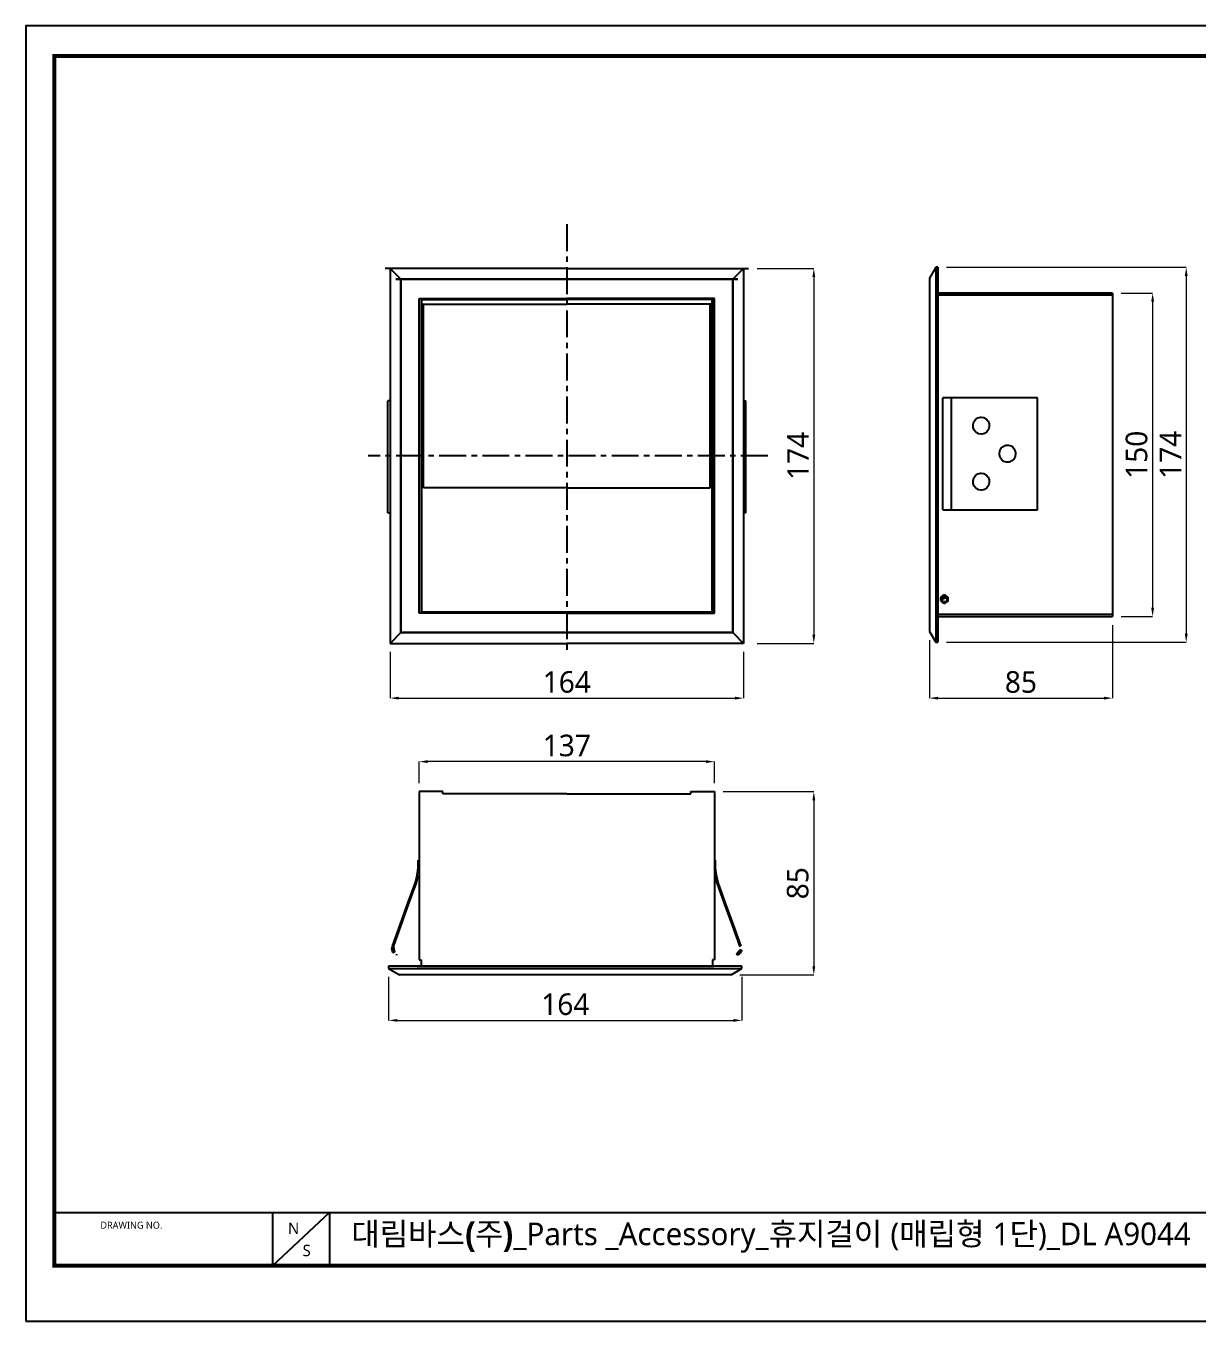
# Model space of a CAD drawing. Extents: x 16296660632 to 16296677930, y -37409619871 to -37409616275.
# Drawn here: x 16296677109 to 16296677653, y -37409616876 to -37409616275 of the extents above; entities that cross this region are included whole.
import ezdxf

# ---------------------------------------------------------------- set-up
doc = ezdxf.new("R2010")
doc.units = 0
doc.header["$LTSCALE"] = 10
doc.header["$MEASUREMENT"] = 0
doc.header["$PDMODE"] = 3
doc.header["$PDSIZE"] = -10
doc.linetypes.add('CENTER', pattern=[2, 1.25, -0.25, 0.25, -0.25])
doc.layers.get('0').update_dxf_attribs({"linetype": 'CONTINUOUS'})
doc.layers.get('DEFPOINTS').update_dxf_attribs({"linetype": 'CONTINUOUS'})
doc.styles.add('Daelim Dimension', font='')
doc.styles.get('Daelim Dimension').set_extended_font_data('NanumGothic')
doc.dimstyles.new('DEFAULT', dxfattribs={"dimscale": 2, "dimtxt": 2, "dimasz": 2, "dimexe": 0, "dimexo": 2, "dimgap": 1, "dimtad": 1, "dimdec": 1, "dimzin": 9, "dimdsep": 46, "dimtxsty": 'Daelim Dimension', "dimcen": 0.5, "dimclrd": 252, "dimclre": 252, "dimclrt": 3, "dimadec": 1, "dimazin": 0, "dimtfac": 1, "dimtdec": 1, "dimtix": 1, "dimtmove": 0, "dimatfit": 3, "dimfxl": 1, "dimtolj": 1, "dimtzin": 1, "dimlwd": 9, "dimlwe": 9, "dimarcsym": 0})

# ---------------------------------------------------------------- blocks, each defined once
blk = doc.blocks.new('*D0')
at = {"color": 5, "lineweight": 9, "transparency": 16777216}
for p, q in [((16296677448.77276, -37409616387.94614), (16296677475.04022, -37409616387.94614)), ((16296677475.04022, -37409616391.94614), (16296677475.04022, -37409616557.94614)), ((16296677448.77276, -37409616561.94614), (16296677475.04022, -37409616561.94614))]:
    blk.add_line(p, q, dxfattribs=at)
at = {"color": 5, "transparency": 16777216}
for points in [[(16296677474.37356, -37409616391.94614), (16296677475.70689, -37409616391.94614), (16296677475.04022, -37409616387.94614)], [(16296677474.37356, -37409616557.94614), (16296677475.70689, -37409616557.94614), (16296677475.04022, -37409616561.94614)]]:
    blk.add_solid(points, dxfattribs=at)
at = {"layer": 'DEFPOINTS', "color": 0, "transparency": 16777216}
for p in [(16296677444.77276, -37409616387.94614), (16296677444.77276, -37409616561.94614), (16296677475.04022, -37409616561.94614)]:
    blk.add_point(p, dxfattribs=at)
at = {"color": 7, "transparency": 16777216, "insert": (16296677467.70403, -37409616474.94614), "char_height": 10, "attachment_point": 5, "rotation": 90, "style": 'Daelim Dimension'}
blk.add_mtext('\\A1;174', dxfattribs=at)
blk = doc.blocks.new('*D1')
at = {"color": 5, "lineweight": 9, "transparency": 16777216}
for p, q in [((16296677617.660049, -37409616399.443642), (16296677632.29669, -37409616399.443642)), ((16296677632.29669, -37409616403.443642), (16296677632.29669, -37409616545.448647)), ((16296677617.660049, -37409616549.448647), (16296677632.29669, -37409616549.448647))]:
    blk.add_line(p, q, dxfattribs=at)
at = {"color": 5, "transparency": 16777216}
for points in [[(16296677631.63002, -37409616403.443642), (16296677632.96336, -37409616403.443642), (16296677632.29669, -37409616399.443642)], [(16296677631.63002, -37409616545.448647), (16296677632.96336, -37409616545.448647), (16296677632.29669, -37409616549.448647)]]:
    blk.add_solid(points, dxfattribs=at)
at = {"layer": 'DEFPOINTS', "color": 0, "transparency": 16777216}
for p in [(16296677613.660049, -37409616399.443642), (16296677613.660049, -37409616549.448647), (16296677632.29669, -37409616549.448647)]:
    blk.add_point(p, dxfattribs=at)
at = {"color": 7, "transparency": 16777216, "insert": (16296677624.86751, -37409616474.446152), "char_height": 10, "attachment_point": 5, "rotation": 90, "style": 'Daelim Dimension'}
blk.add_mtext('\\A1;150', dxfattribs=at)
blk = doc.blocks.new('*D2')
at = {"color": 5, "lineweight": 9, "transparency": 16777216}
for p, q in [((16296677536.66005, -37409616387.44614), (16296677647.88615, -37409616387.44614)), ((16296677647.88615, -37409616391.44614), (16296677647.88615, -37409616557.44614)), ((16296677536.66005, -37409616561.44614), (16296677647.88615, -37409616561.44614))]:
    blk.add_line(p, q, dxfattribs=at)
at = {"color": 5, "transparency": 16777216}
for points in [[(16296677647.21949, -37409616391.44614), (16296677648.55282, -37409616391.44614), (16296677647.88615, -37409616387.44614)], [(16296677647.21949, -37409616557.44614), (16296677648.55282, -37409616557.44614), (16296677647.88615, -37409616561.44614)]]:
    blk.add_solid(points, dxfattribs=at)
at = {"layer": 'DEFPOINTS', "color": 0, "transparency": 16777216}
for p in [(16296677532.66005, -37409616387.44614), (16296677532.66005, -37409616561.44614), (16296677647.88615, -37409616561.44614)]:
    blk.add_point(p, dxfattribs=at)
at = {"color": 7, "transparency": 16777216, "insert": (16296677640.54996, -37409616474.44614), "char_height": 10, "attachment_point": 5, "rotation": 90, "style": 'Daelim Dimension'}
blk.add_mtext('\\A1;174', dxfattribs=at)
blk = doc.blocks.new('*D3')
at = {"color": 5, "lineweight": 9, "transparency": 16777216}
for p, q in [((16296677613.660049, -37409616553.448647), (16296677613.660049, -37409616587.367844)), ((16296677528.660049, -37409616560.446136), (16296677528.660049, -37409616587.367844)), ((16296677532.660049, -37409616587.367844), (16296677609.660049, -37409616587.367844))]:
    blk.add_line(p, q, dxfattribs=at)
at = {"color": 5, "transparency": 16777216}
for points in [[(16296677532.660049, -37409616586.70118), (16296677532.660049, -37409616588.034508), (16296677528.660049, -37409616587.367844)], [(16296677609.660049, -37409616586.70118), (16296677609.660049, -37409616588.034508), (16296677613.660049, -37409616587.367844)]]:
    blk.add_solid(points, dxfattribs=at)
at = {"layer": 'DEFPOINTS', "color": 0, "transparency": 16777216}
for p in [(16296677613.660049, -37409616549.448647), (16296677528.660049, -37409616556.446136), (16296677613.660049, -37409616587.367844)]:
    blk.add_point(p, dxfattribs=at)
at = {"color": 7, "transparency": 16777216, "insert": (16296677571.160049, -37409616579.924347), "char_height": 10, "attachment_point": 5, "style": 'Daelim Dimension'}
blk.add_mtext('\\A1;85', dxfattribs=at)
blk = doc.blocks.new('*D4')
at = {"color": 5, "lineweight": 9, "transparency": 16777216}
for p, q in [((16296677278.39736, -37409616565.946136), (16296677278.39736, -37409616587.367844)), ((16296677442.39736, -37409616565.946136), (16296677442.39736, -37409616587.367844)), ((16296677282.39736, -37409616587.367844), (16296677438.39736, -37409616587.367844))]:
    blk.add_line(p, q, dxfattribs=at)
at = {"color": 5, "transparency": 16777216}
for points in [[(16296677282.39736, -37409616586.70118), (16296677282.39736, -37409616588.034508), (16296677278.39736, -37409616587.367844)], [(16296677438.39736, -37409616586.70118), (16296677438.39736, -37409616588.034508), (16296677442.39736, -37409616587.367844)]]:
    blk.add_solid(points, dxfattribs=at)
at = {"layer": 'DEFPOINTS', "color": 0, "transparency": 16777216}
for p in [(16296677278.39736, -37409616561.946136), (16296677442.39736, -37409616561.946136), (16296677442.39736, -37409616587.367844)]:
    blk.add_point(p, dxfattribs=at)
at = {"color": 7, "transparency": 16777216, "insert": (16296677360.39736, -37409616579.924347), "char_height": 10, "attachment_point": 5, "style": 'Daelim Dimension'}
blk.add_mtext('\\A1;164', dxfattribs=at)
blk = doc.blocks.new('*D5')
at = {"color": 5, "lineweight": 9, "transparency": 16777216}
for p, q in [((16296677277.70285, -37409616716.752998), (16296677277.70285, -37409616736.904251)), ((16296677441.70285, -37409616716.752998), (16296677441.70285, -37409616736.904251)), ((16296677281.70285, -37409616736.904251), (16296677437.70285, -37409616736.904251))]:
    blk.add_line(p, q, dxfattribs=at)
at = {"color": 5, "transparency": 16777216}
for points in [[(16296677281.70285, -37409616736.237587), (16296677281.70285, -37409616737.570923), (16296677277.70285, -37409616736.904251)], [(16296677437.70285, -37409616736.237587), (16296677437.70285, -37409616737.570923), (16296677441.70285, -37409616736.904251)]]:
    blk.add_solid(points, dxfattribs=at)
at = {"layer": 'DEFPOINTS', "color": 0, "transparency": 16777216}
for p in [(16296677277.70285, -37409616712.752998), (16296677441.70285, -37409616712.752998), (16296677441.70285, -37409616736.904251)]:
    blk.add_point(p, dxfattribs=at)
at = {"color": 7, "transparency": 16777216, "insert": (16296677359.70285, -37409616729.460762), "char_height": 10, "attachment_point": 5, "style": 'Daelim Dimension'}
blk.add_mtext('\\A1;164', dxfattribs=at)
blk = doc.blocks.new('*D6')
at = {"color": 5, "lineweight": 9, "transparency": 16777216}
for p, q in [((16296677432.95825, -37409616630.753), (16296677475.04022, -37409616630.753)), ((16296677475.04022, -37409616634.753), (16296677475.04022, -37409616711.753)), ((16296677440.70285, -37409616715.753), (16296677475.04022, -37409616715.753))]:
    blk.add_line(p, q, dxfattribs=at)
at = {"color": 5, "transparency": 16777216}
for points in [[(16296677474.37356, -37409616634.753), (16296677475.70689, -37409616634.753), (16296677475.04022, -37409616630.753)], [(16296677474.37356, -37409616711.753), (16296677475.70689, -37409616711.753), (16296677475.04022, -37409616715.753)]]:
    blk.add_solid(points, dxfattribs=at)
at = {"layer": 'DEFPOINTS', "color": 0, "transparency": 16777216}
for p in [(16296677428.95825, -37409616630.753), (16296677436.70285, -37409616715.753), (16296677475.04022, -37409616715.753)]:
    blk.add_point(p, dxfattribs=at)
at = {"color": 7, "transparency": 16777216, "insert": (16296677467.59674, -37409616673.253), "char_height": 10, "attachment_point": 5, "rotation": 90, "style": 'Daelim Dimension'}
blk.add_mtext('\\A1;85', dxfattribs=at)
blk = doc.blocks.new('*D7')
at = {"color": 5, "lineweight": 9, "transparency": 16777216}
for p, q in [((16296677291.83915, -37409616626.753), (16296677291.83915, -37409616616.83862)), ((16296677424.95558, -37409616616.83862), (16296677295.83915, -37409616616.83862)), ((16296677428.95558, -37409616626.753), (16296677428.95558, -37409616616.83862))]:
    blk.add_line(p, q, dxfattribs=at)
at = {"color": 5, "transparency": 16777216}
for points in [[(16296677295.83915, -37409616616.17195), (16296677295.83915, -37409616617.50528), (16296677291.83915, -37409616616.83862)], [(16296677424.95558, -37409616616.17195), (16296677424.95558, -37409616617.50528), (16296677428.95558, -37409616616.83862)]]:
    blk.add_solid(points, dxfattribs=at)
at = {"layer": 'DEFPOINTS', "color": 0, "transparency": 16777216}
for p in [(16296677291.83915, -37409616616.83862), (16296677291.83915, -37409616630.753), (16296677428.95558, -37409616630.753)]:
    blk.add_point(p, dxfattribs=at)
at = {"color": 7, "transparency": 16777216, "insert": (16296677360.39736, -37409616609.38797), "char_height": 10, "attachment_point": 5, "style": 'Daelim Dimension'}
blk.add_mtext('\\A1;137', dxfattribs=at)

msp = doc.modelspace()

# ---------------------------------------------------------------- linework, layer by layer
at = {"color": 1, "linetype": 'CENTER'}
for p, q in [((16296677360.39736, -37409616367.426407), (16296677360.39736, -37409616566.212807)), ((16296677453.72134, -37409616474.946136), (16296677268.164539, -37409616474.946136))]:
    msp.add_line(p, q, dxfattribs=at)
at = {"color": 7, "linetype": 'Continuous'}
for p, q in [((16296677360.39736, -37409616387.946136), (16296677276.021959, -37409616387.946136)), ((16296677278.39736, -37409616387.946136), (16296677278.39736, -37409616561.946136)), ((16296677360.39736, -37409616387.946136), (16296677444.77276, -37409616387.946136)), ((16296677442.39736, -37409616387.946136), (16296677442.39736, -37409616561.946136)), ((16296677532.660049, -37409616387.446136), (16296677532.660049, -37409616561.446136)), ((16296677528.660049, -37409616392.446136), (16296677528.660049, -37409616556.446136)), ((16296677291.90827, -37409616401.946136), (16296677360.39736, -37409616401.946136)), ((16296677291.90827, -37409616547.946136), (16296677291.90827, -37409616401.946136)), ((16296677428.88645, -37409616401.946136), (16296677360.39736, -37409616401.946136)), ((16296677428.88645, -37409616547.946136), (16296677428.88645, -37409616401.946136)), ((16296677613.660049, -37409616399.443642), (16296677532.660049, -37409616399.443642)), ((16296677569.183189, -37409616400.446136), (16296677569.183189, -37409616400.445824)), ((16296677613.660049, -37409616399.443642), (16296677613.660049, -37409616400.443642)), ((16296677613.660049, -37409616400.447647), (16296677613.660049, -37409616548.442757)), ((16296677292.89736, -37409616404.546173), (16296677360.39736, -37409616404.546173)), ((16296677293.89736, -37409616489.832283), (16296677293.89736, -37409616404.593567)), ((16296677293.89736, -37409616410.774567), (16296677293.89736, -37409616404.946136)), ((16296677427.89736, -37409616404.546173), (16296677360.39736, -37409616404.546173)), ((16296677426.89736, -37409616489.832283), (16296677426.89736, -37409616404.593567)), ((16296677426.89736, -37409616410.774567), (16296677426.89736, -37409616404.946136)), ((16296677277.27239, -37409616501.446136), (16296677277.27239, -37409616449.446136)), ((16296677278.39736, -37409616449.446136), (16296677277.27239, -37409616449.446136)), ((16296677442.39736, -37409616449.446136), (16296677443.522329, -37409616449.446136)), ((16296677443.522329, -37409616501.446136), (16296677443.522329, -37409616449.446136)), ((16296677534.85075, -37409616499.946136), (16296677534.85075, -37409616447.946136)), ((16296677538.90217, -37409616447.946136), (16296677534.85075, -37409616447.946136)), ((16296677578.822359, -37409616447.946136), (16296677538.90217, -37409616447.946136)), ((16296677578.822359, -37409616499.946136), (16296677578.822359, -37409616447.946136)), ((16296677292.89736, -37409616457.446136), (16296677293.89736, -37409616457.446136)), ((16296677427.89736, -37409616457.446136), (16296677426.89736, -37409616457.446136)), ((16296677293.89736, -37409616479.446136), (16296677292.89736, -37409616479.446136)), ((16296677426.89736, -37409616479.446136), (16296677427.89736, -37409616479.446136)), ((16296677360.39736, -37409616489.832283), (16296677293.89736, -37409616489.832283)), ((16296677360.39736, -37409616489.832283), (16296677426.89736, -37409616489.832283)), ((16296677277.27239, -37409616501.446136), (16296677278.39736, -37409616501.446136)), ((16296677443.522329, -37409616501.446136), (16296677442.39736, -37409616501.446136)), ((16296677534.85075, -37409616499.946136), (16296677538.90217, -37409616499.946136)), ((16296677538.90217, -37409616499.946136), (16296677578.822359, -37409616499.946136)), ((16296677360.39736, -37409616547.946136), (16296677291.90827, -37409616547.946136)), ((16296677360.39736, -37409616547.946136), (16296677428.88645, -37409616547.946136)), ((16296677532.660049, -37409616549.448647), (16296677613.660049, -37409616549.448647)), ((16296677578.660049, -37409616548.446136), (16296677578.660049, -37409616548.446861)), ((16296677613.660049, -37409616548.446777), (16296677613.660049, -37409616549.448647)), ((16296677528.660049, -37409616556.446136), (16296677531.660049, -37409616561.446136)), ((16296677278.39736, -37409616561.946136), (16296677360.39736, -37409616561.946136)), ((16296677442.39736, -37409616561.946136), (16296677360.39736, -37409616561.946136)), ((16296677531.660049, -37409616561.446136), (16296677532.660049, -37409616561.446136)), ((16296677302.839149, -37409616630.752998), (16296677291.839149, -37409616630.752998)), ((16296677291.839149, -37409616630.752998), (16296677291.839149, -37409616708.752998)), ((16296677302.839149, -37409616631.752998), (16296677302.839149, -37409616630.752998)), ((16296677417.95558, -37409616630.752998), (16296677428.95558, -37409616630.752998)), ((16296677417.95558, -37409616631.752998), (16296677417.95558, -37409616630.752998)), ((16296677428.95558, -37409616630.752998), (16296677428.95558, -37409616708.752998)), ((16296677360.39736, -37409616631.752998), (16296677302.839149, -37409616631.752998)), ((16296677360.39736, -37409616631.752998), (16296677417.95558, -37409616631.752998)), ((16296677291.83647, -37409616662.727539), (16296677291.37911, -37409616662.590698)), ((16296677428.95825, -37409616662.727539), (16296677429.415609, -37409616662.590698)), ((16296677281.35424, -37409616706.562302), (16296677281.497561, -37409616706.083282)), ((16296677291.839149, -37409616708.752998), (16296677291.83647, -37409616708.752998)), ((16296677291.839149, -37409616708.752998), (16296677292.839149, -37409616708.752998)), ((16296677292.839149, -37409616708.752998), (16296677292.839149, -37409616711.752998)), ((16296677428.95558, -37409616708.752998), (16296677427.95558, -37409616708.752998)), ((16296677427.95558, -37409616708.752998), (16296677427.95558, -37409616711.752998)), ((16296677428.95558, -37409616708.752998), (16296677428.95825, -37409616708.752998)), ((16296677439.440479, -37409616706.562302), (16296677439.297159, -37409616706.083282)), ((16296677277.70285, -37409616711.752998), (16296677277.70285, -37409616712.752998)), ((16296677441.70285, -37409616711.752998), (16296677277.70285, -37409616711.752998)), ((16296677277.70285, -37409616712.752998), (16296677282.70285, -37409616715.752998)), ((16296677277.70285, -37409616712.752998), (16296677441.70285, -37409616712.752998)), ((16296677290.961029, -37409616711.752998), (16296677290.45558, -37409616711.752998)), ((16296677290.961029, -37409616711.752998), (16296677428.44467, -37409616711.752998)), ((16296677429.45558, -37409616711.752998), (16296677428.44467, -37409616711.752998)), ((16296677436.70285, -37409616715.752998), (16296677441.70285, -37409616712.752998)), ((16296677441.70285, -37409616712.752998), (16296677441.70285, -37409616711.752998)), ((16296677436.70285, -37409616715.752998), (16296677282.70285, -37409616715.752998))]:
    msp.add_line(p, q, dxfattribs=at)
at = {"color": 2, "linetype": 'Continuous'}
for p, q in [((16296677278.39736, -37409616387.946136), (16296677283.39736, -37409616392.946136)), ((16296677442.39736, -37409616387.946136), (16296677437.39736, -37409616392.946136)), ((16296677531.660049, -37409616387.446136), (16296677531.660049, -37409616561.446136)), ((16296677281.021959, -37409616392.946136), (16296677360.39736, -37409616392.946136)), ((16296677360.39736, -37409616392.946136), (16296677281.021959, -37409616392.946136)), ((16296677283.39736, -37409616556.946136), (16296677283.39736, -37409616392.946136)), ((16296677283.39736, -37409616392.946136), (16296677283.39736, -37409616556.946136)), ((16296677439.77276, -37409616392.946136), (16296677360.39736, -37409616392.946136)), ((16296677360.39736, -37409616392.946136), (16296677439.77276, -37409616392.946136)), ((16296677437.39736, -37409616556.946136), (16296677437.39736, -37409616392.946136)), ((16296677437.39736, -37409616392.946136), (16296677437.39736, -37409616556.946136)), ((16296677292.89736, -37409616402.446136), (16296677292.89736, -37409616547.446136)), ((16296677292.89736, -37409616547.446136), (16296677292.89736, -37409616402.446136)), ((16296677292.89736, -37409616402.446136), (16296677360.39736, -37409616402.446136)), ((16296677427.89736, -37409616402.446136), (16296677360.39736, -37409616402.446136)), ((16296677427.89736, -37409616402.446136), (16296677427.89736, -37409616547.446136)), ((16296677427.89736, -37409616547.446136), (16296677427.89736, -37409616402.446136)), ((16296677613.660049, -37409616400.443642), (16296677532.660049, -37409616400.443642)), ((16296677611.660049, -37409616400.446136), (16296677532.660049, -37409616400.446136)), ((16296677292.89736, -37409616404.946136), (16296677293.89736, -37409616404.946136)), ((16296677427.89736, -37409616404.946136), (16296677426.89736, -37409616404.946136)), ((16296677293.89736, -37409616410.946136), (16296677292.89736, -37409616410.946136)), ((16296677426.89736, -37409616410.946136), (16296677427.89736, -37409616410.946136)), ((16296677538.90217, -37409616499.946136), (16296677538.90217, -37409616447.946136)), ((16296677534.410049, -37409616541.446136), (16296677534.810049, -37409616541.446136)), ((16296677292.89736, -37409616547.446136), (16296677360.39736, -37409616547.446136)), ((16296677360.39736, -37409616547.446136), (16296677292.89736, -37409616547.446136)), ((16296677427.89736, -37409616547.446136), (16296677360.39736, -37409616547.446136)), ((16296677360.39736, -37409616547.446136), (16296677427.89736, -37409616547.446136)), ((16296677532.660049, -37409616548.446983), (16296677613.660049, -37409616548.446777)), ((16296677283.39736, -37409616556.946136), (16296677278.39736, -37409616561.946136)), ((16296677360.39736, -37409616556.946136), (16296677283.39736, -37409616556.946136)), ((16296677283.39736, -37409616556.946136), (16296677360.39736, -37409616556.946136)), ((16296677360.39736, -37409616556.946136), (16296677437.39736, -37409616556.946136)), ((16296677437.39736, -37409616556.946136), (16296677360.39736, -37409616556.946136)), ((16296677437.39736, -37409616556.946136), (16296677442.39736, -37409616561.946136)), ((16296677291.83647, -37409616630.752998), (16296677291.839149, -37409616630.752998)), ((16296677428.95825, -37409616630.752998), (16296677428.95558, -37409616630.752998))]:
    msp.add_line(p, q, dxfattribs=at)
for p, q in [((16296677531.660049, -37409616387.446136), (16296677528.660049, -37409616392.446136)), ((16296677532.660049, -37409616387.446136), (16296677531.660049, -37409616387.446136))]:
    msp.add_line(p, q)
at = {"color": 5}
msp.add_line((16296677122.53558, -37409616826.083809), (16296677783.01156, -37409616826.083809), dxfattribs=at)
at = {"color": 5, "ltscale": 40}
for p, q in [((16296677223.777451, -37409616826.083809), (16296677223.777451, -37409616850.800392)), ((16296677223.777451, -37409616826.083809), (16296677223.777451, -37409616850.800392)), ((16296677250.230339, -37409616826.083809), (16296677223.777451, -37409616850.800392)), ((16296677250.230339, -37409616826.083809), (16296677223.777451, -37409616850.800392)), ((16296677250.230339, -37409616826.083809), (16296677250.230339, -37409616850.800392)), ((16296677250.230339, -37409616826.083809), (16296677250.230339, -37409616850.800392))]:
    msp.add_line(p, q, dxfattribs=at)
at = {"ltscale": 0.5}
msp.add_lwpolyline([(16296677109.345659, -37409616876.442093), (16296677929.60565, -37409616876.442093), (16296677929.60565, -37409616275.422089), (16296677109.345659, -37409616275.422089)], close=True, dxfattribs=at)
at = {"color": 5, "linetype": 'ByBlock', "lineweight": 200, "const_width": 1.89}
msp.add_lwpolyline([(16296677122.53558, -37409616850.70694), (16296677916.335581, -37409616850.70694), (16296677916.335581, -37409616289.37693), (16296677122.53558, -37409616289.37693)], close=True, dxfattribs=at)
at = {"color": 7, "linetype": 'Continuous', "flags": 128}
for points in [[(16296677552.71312, -37409616464.927162), (16296677551.46455, -37409616464.701134), (16296677550.356741, -37409616464.048264), (16296677549.515579, -37409616463.042633), (16296677549.0362, -37409616461.799232), (16296677548.971451, -37409616460.459053), (16296677549.327391, -37409616459.172546), (16296677550.0637, -37409616458.083282), (16296677551.098459, -37409616457.313133), (16296677552.31633, -37409616456.949409), (16296677552.71312, -37409616456.927162), (16296677553.961691, -37409616457.153214), (16296677555.06949, -37409616457.806068), (16296677555.91066, -37409616458.811691), (16296677556.390039, -37409616460.055092), (16296677556.454781, -37409616461.395279), (16296677556.09885, -37409616462.681793), (16296677555.362539, -37409616463.771049), (16296677554.32778, -37409616464.541199), (16296677553.109909, -37409616464.904907), (16296677552.71312, -37409616464.927162)], [(16296677561.190109, -37409616473.927162), (16296677561.401979, -37409616472.604713), (16296677562.013451, -37409616471.431374), (16296677562.956051, -37409616470.538383), (16296677564.124981, -37409616470.026077), (16296677565.389231, -37409616469.953491), (16296677566.60569, -37409616470.330147), (16296677567.635811, -37409616471.11377), (16296677568.36256, -37409616472.214851), (16296677568.70446, -37409616473.507843), (16296677568.72522, -37409616473.927162), (16296677568.513359, -37409616475.249611), (16296677567.90188, -37409616476.422958), (16296677566.95929, -37409616477.315964), (16296677565.79035, -37409616477.828247), (16296677564.5261, -37409616477.900833), (16296677563.309641, -37409616477.524193), (16296677562.27952, -37409616476.740562), (16296677561.552771, -37409616475.639481), (16296677561.210871, -37409616474.346489), (16296677561.190109, -37409616473.927162)], [(16296677552.71312, -37409616482.927162), (16296677553.961691, -37409616483.153214), (16296677555.06949, -37409616483.806068), (16296677555.91066, -37409616484.811691), (16296677556.390039, -37409616486.055092), (16296677556.454781, -37409616487.395279), (16296677556.09885, -37409616488.681793), (16296677555.362539, -37409616489.771049), (16296677554.32778, -37409616490.541199), (16296677553.109909, -37409616490.904907), (16296677552.71312, -37409616490.927162), (16296677551.46455, -37409616490.701134), (16296677550.356741, -37409616490.048264), (16296677549.515579, -37409616489.042633), (16296677549.0362, -37409616487.799232), (16296677548.971451, -37409616486.459053), (16296677549.327391, -37409616485.172546), (16296677550.0637, -37409616484.083282), (16296677551.098459, -37409616483.313133), (16296677552.31633, -37409616482.949409), (16296677552.71312, -37409616482.927162)], [(16296677534.169809, -37409616540.397972), (16296677534.02739, -37409616540.53244), (16296677533.93751, -37409616540.706467), (16296677533.910049, -37409616540.900352), (16296677533.910049, -37409616541.743523), (16296677533.914261, -37409616542.078941), (16296677533.970079, -37409616542.266693), (16296677534.084881, -37409616542.425377), (16296677534.591619, -37409616542.775528), (16296677535.203569, -37409616543.183487), (16296677535.42819, -37409616543.322006), (16296677535.618441, -37409616543.368584), (16296677535.813379, -37409616543.349564), (16296677535.991051, -37409616543.267151), (16296677536.663139, -37409616542.819077), (16296677536.9942, -37409616542.598381)], [(16296677536.9942, -37409616542.598381), (16296677537.23451, -37409616542.426071), (16296677537.34959, -37409616542.26757), (16296677537.40572, -37409616542.079918), (16296677537.410049, -37409616541.30233), (16296677537.41004, -37409616540.880287), (16296677537.37615, -37409616540.687378), (16296677537.280319, -37409616540.516563), (16296677537.133631, -37409616540.386864), (16296677536.420349, -37409616539.911346), (16296677536.00598, -37409616539.635101), (16296677535.820869, -37409616539.54483), (16296677535.61451, -37409616539.52401), (16296677535.42458, -37409616539.571861), (16296677534.814501, -37409616539.968178), (16296677534.169809, -37409616540.397972)], [(16296677279.45484, -37409616702.51088), (16296677283.069651, -37409616692.515083), (16296677286.68446, -37409616682.519287), (16296677290.142599, -37409616672.956703), (16296677290.995159, -37409616669.588081), (16296677291.33354, -37409616666.097519), (16296677291.37911, -37409616662.590698)], [(16296677441.33989, -37409616702.51088), (16296677437.72508, -37409616692.515083), (16296677434.11027, -37409616682.519287), (16296677430.652121, -37409616672.956703), (16296677429.79957, -37409616669.588081), (16296677429.46118, -37409616666.097519), (16296677429.415609, -37409616662.590698)], [(16296677279.91473, -37409616702.7071), (16296677283.53438, -37409616692.697922), (16296677287.15403, -37409616682.688744), (16296677290.616899, -37409616673.113091), (16296677291.471359, -37409616669.740196), (16296677291.475491, -37409616669.697884)], [(16296677440.879999, -37409616702.7071), (16296677437.260349, -37409616692.697922), (16296677433.640699, -37409616682.688744), (16296677430.17783, -37409616673.113091), (16296677429.32336, -37409616669.740196), (16296677429.319241, -37409616669.697884)]]:
    msp.add_lwpolyline(points, dxfattribs=at)
at = {"color": 2, "linetype": 'Continuous', "flags": 128}
for points in [[(16296677535.955959, -37409616540.33416), (16296677535.74235, -37409616540.274139), (16296677535.423611, -37409616540.277359), (16296677535.11388, -37409616540.371422), (16296677534.8375, -37409616540.55246), (16296677534.616961, -37409616540.805847), (16296677534.47184, -37409616541.109756), (16296677534.410049, -37409616541.446136)], [(16296677535.92956, -37409616540.225548), (16296677535.8829, -37409616540.265633), (16296677535.680531, -37409616540.35083), (16296677535.174509, -37409616540.637421), (16296677534.94342, -37409616540.928482), (16296677534.823059, -37409616541.280792), (16296677534.810049, -37409616541.446136)]]:
    msp.add_lwpolyline(points, dxfattribs=at)
at = {"color": 7, "linetype": 'Continuous'}
msp.add_circle((16296677535.660049, -37409616541.446136), 1.283333, dxfattribs=at)
at = {"color": 2, "linetype": 'Continuous'}
msp.add_arc((16296677535.660049, -37409616541.446136), 1.25, 180, 77.548642551, dxfattribs=at)
at = {"color": 7, "linetype": 'Continuous'}
for centre, radius, start, end in [((16296677282.21417, -37409616703.688187), 3, 156.893978711, 253.342876603), ((16296677282.21417, -37409616703.688187), 2.5, 156.893978711, 253.342876603), ((16296677438.580549, -37409616703.688187), 2.5, 286.657123397, 23.106021289), ((16296677438.580549, -37409616703.688187), 3, 286.657123397, 23.106021289)]:
    msp.add_arc(centre, radius, start, end, dxfattribs=at)

# ---------------------------------------------------------------- texts
at = {"color": 5, "ltscale": 40, "style": 'Daelim Dimension'}
msp.add_text('DRAWING NO.', height=3.2369542, dxfattribs=at).set_placement((16296677143.92144, -37409616833.561523))
at = {"color": 2, "insert": (16296677260.406071, -37409616830.721931), "char_height": 10.5, "width": 546.05760711, "attachment_point": 1, "style": 'Daelim Dimension'}
msp.add_mtext('{\\fPretendard Variable SemiBold|b0|i0|c129|p2;대림바스(주)}_Parts _Accessory_{\\fGulim|b0|i0|c129|p50;휴지걸이 }({\\fGulim|b0|i0|c129|p50;매립형 }1{\\fGulim|b0|i0|c129|p50;단})_DL A9044', dxfattribs=at)
at = {"char_height": 5.297196, "width": 7.39281131, "attachment_point": 1, "style": 'Daelim Dimension'}
for s, insert in [('N', (16296677230.97229, -37409616830.717712)), ('S', (16296677237.784031, -37409616841.021393))]:
    msp.add_mtext(s, dxfattribs=dict(at, insert=insert))

# ---------------------------------------------------------------- dimensions: what is measured, and where the dimension line sits
at = {"color": 2}
for base, p1, p2, picture, middle in [((16296677475.04022, -37409616561.946136), (16296677444.77276, -37409616387.946136), (16296677444.77276, -37409616561.946136), '*D0', (16296677467.704029, -37409616474.946136)), ((16296677647.88615, -37409616561.446136), (16296677532.660049, -37409616387.446136), (16296677532.660049, -37409616561.446136), '*D2', (16296677640.549959, -37409616474.446136)), ((16296677632.29669, -37409616549.448647), (16296677613.660049, -37409616399.443642), (16296677613.660049, -37409616549.448647), '*D1', (16296677624.86751, -37409616474.446152)), ((16296677475.04022, -37409616715.752998), (16296677428.95825, -37409616630.752998), (16296677436.70285, -37409616715.752998), '*D6', (16296677467.596741, -37409616673.252998))]:
    dim = msp.add_linear_dim(base=base, p1=p1, p2=p2, angle=90, dimstyle='DEFAULT', override={"dimtxt": 5, "dimclrd": 5, "dimclre": 5, "dimclrt": 7}, dxfattribs=at)
    dim.commit()
    dim.dimension.update_dxf_attribs({"geometry": picture, "text_midpoint": middle})
for base, p1, p2, override, picture, middle in [((16296677613.660049, -37409616587.367844), (16296677528.660049, -37409616556.446136), (16296677613.660049, -37409616549.448647), {"dimtxt": 5, "dimclrd": 5, "dimclre": 5, "dimclrt": 7}, '*D3', (16296677571.160049, -37409616579.924347)), ((16296677442.39736, -37409616587.367844), (16296677278.39736, -37409616561.946136), (16296677442.39736, -37409616561.946136), {"dimtxt": 5, "dimclrd": 5, "dimclre": 5, "dimclrt": 7}, '*D4', (16296677360.39736, -37409616579.924347)), ((16296677291.839149, -37409616616.838623), (16296677428.95558, -37409616630.752998), (16296677291.839149, -37409616630.752998), {"dimtxt": 5, "dimdec": 0, "dimclrd": 5, "dimclre": 5, "dimclrt": 7}, '*D7', (16296677360.39736, -37409616609.38797)), ((16296677441.70285, -37409616736.904251), (16296677277.70285, -37409616712.752998), (16296677441.70285, -37409616712.752998), {"dimtxt": 5, "dimclrd": 5, "dimclre": 5, "dimclrt": 7}, '*D5', (16296677359.70285, -37409616729.460762))]:
    dim = msp.add_linear_dim(base=base, p1=p1, p2=p2, dimstyle='DEFAULT', override=override, dxfattribs=at)
    dim.commit()
    dim.dimension.update_dxf_attribs({"geometry": picture, "text_midpoint": middle})

doc.saveas('drawing.dxf')
